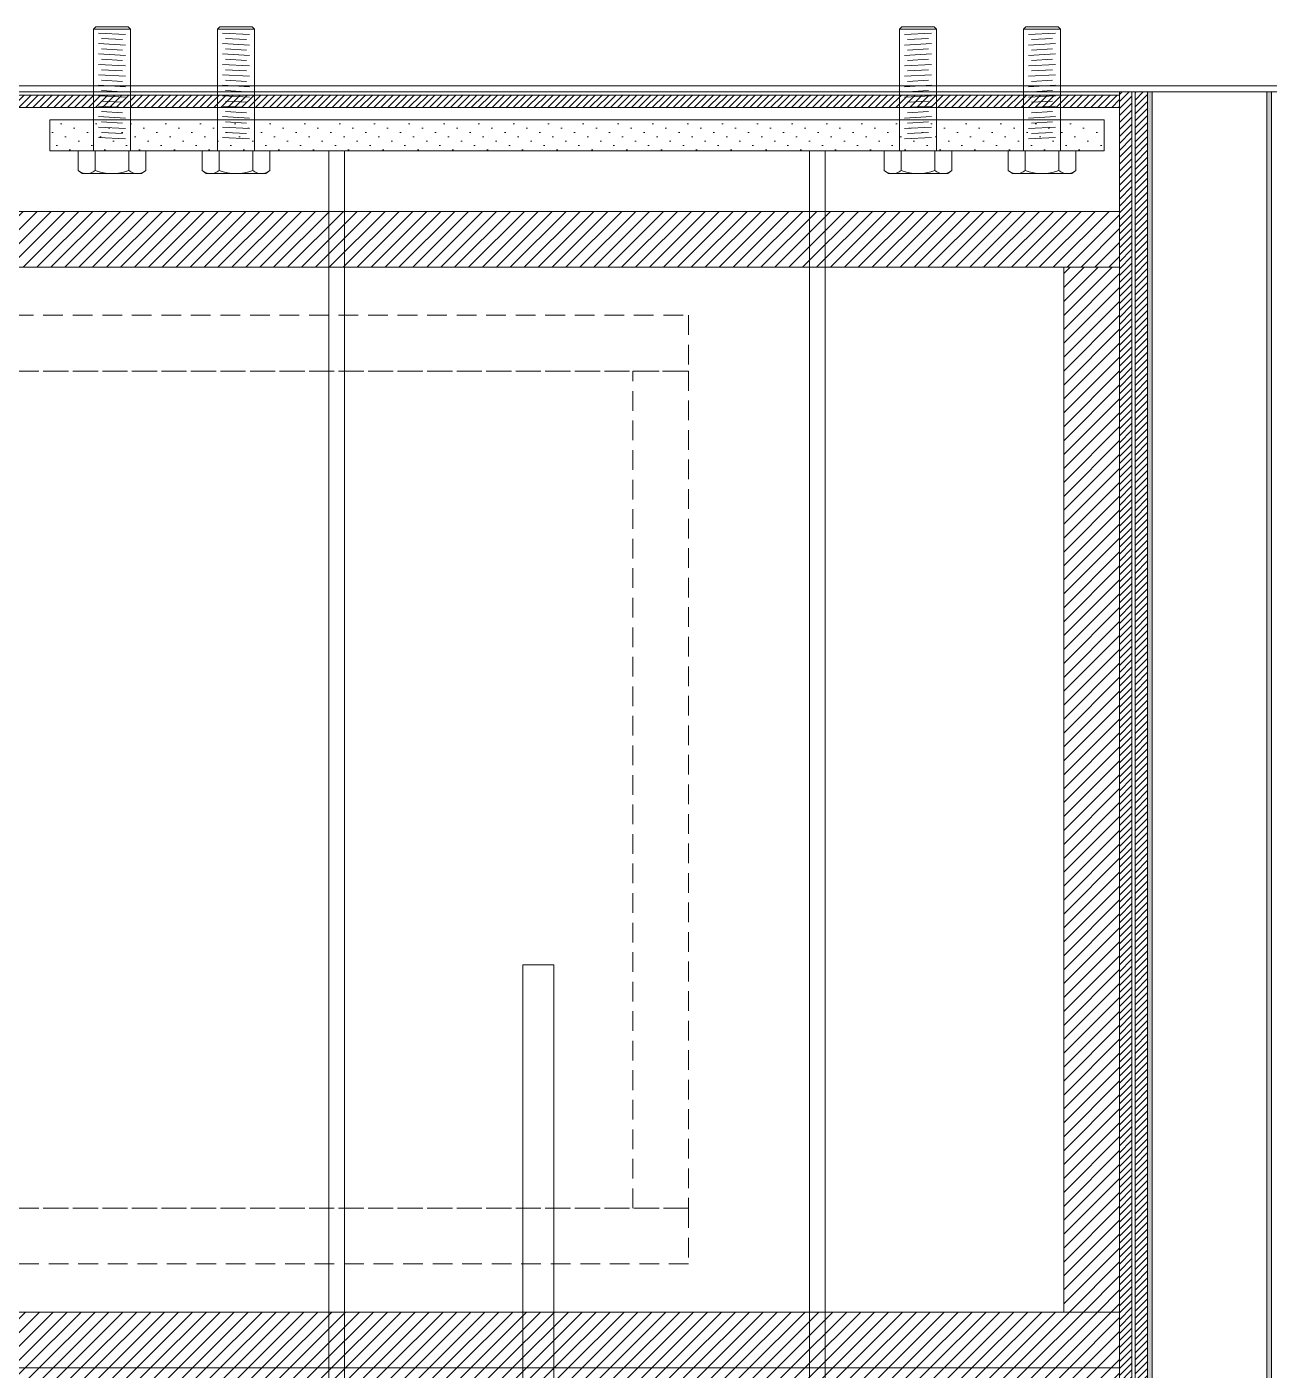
# Model space of a CAD drawing. Header units: millimetres. Extents: x -853320 to 19484, y -510814 to 9708.
# Drawn here: x 12425.4 to 12826.1, y 7471.6 to 7904.8 of the extents above; entities that cross this region are included whole.
import ezdxf

# ---------------------------------------------------------------- set-up
doc = ezdxf.new("R2010")
doc.units = ezdxf.units.MM
doc.linetypes.add('NASCOSTA', pattern=[9.525, 6.35, -3.175])
doc.linetypes.add('TRATTOPUNTO', pattern=[25.4, 12.7, -6.35, 0, -6.35])
doc.layers.add('assi', color=1, linetype='TRATTOPUNTO')
for name, color, linetype, lineweight in [('F_ARREDI', 7, 'Continuous', 5), ('F_DIBOND_soffitto_cassone', 7, 'Continuous', 5), ('F_ESCURSORI_slider', 7, 'Continuous', 0), ('F_LSB Lam.to BIANCO', 30, 'Continuous', 5), ('F_MINERAL WALL', 6, 'Continuous', 5), ('F_MULTI laminato OPACO', 1, 'Continuous', 5), ('F_PARETE_nuove', 5, 'Continuous', 5), ('F_RIV.to PARETI e SOFFITTO_slider', 7, 'Continuous', 5), ('F_TUBOLARE sez.40x40', 7, 'Continuous', 5)]:
    doc.layers.add(name, color=color, linetype=linetype, lineweight=lineweight)
doc.layers.add('F_PARETI_slider', color=1, linetype='Continuous', lineweight=5, true_color=0xff0000)
pattern_1 = [(45, (-5301.5022, -601), (-1.122532015, 1.122532015), [])]

# ---------------------------------------------------------------- blocks, each defined once
blk = doc.blocks.new('SLIDER grande_lato cucina_pianta_rev.01')
at = {"lineweight": 9}
for p, q in [((272838.48, -68596.85), (273934.48, -68596.85)), ((273934.48, -68598.85), (272838.48, -68598.85))]:
    blk.add_line(p, q, dxfattribs=at)
at = {"color": 1}
blk.add_lwpolyline([(267501.98, -68598.85), (276585.98, -68598.85), (276585.98, -69793.85), (267501.98, -69793.85)], close=True, dxfattribs=at)
blk = doc.blocks.new('BAGNO-LAVANDERIA_pianta_sol.B')
at = {"layer": 'F_LSB Lam.to BIANCO', "true_color": 0x636466, "transparency": 33554687}
h = blk.add_hatch(dxfattribs=at)
h.set_pattern_fill('ANSI31', color=251)
h.set_pattern_definition([(45, (-10, -4.5), (-2.24506403, 2.24506403), [])])
h.paths.add_polyline_path([(866097.77, 518659.49), (865427.77, 518659.49), (865427.77, 518641.49), (866097.77, 518641.49)])
h = blk.add_hatch(dxfattribs=at)
h.set_pattern_fill('ANSI31', color=251)
h.paths.add_polyline_path([(866097.77, 518641.49), (866079.77, 518641.49), (866079.77, 518304.49), (866097.77, 518304.49)])
h = blk.add_hatch(dxfattribs=at)
h.set_pattern_fill('ANSI31', color=251)
h.paths.add_polyline_path([(866097.77, 518304.49), (865427.77, 518304.49), (865427.77, 518286.49), (866097.77, 518286.49)])
h = blk.add_hatch(dxfattribs=at)
h.set_pattern_fill('ANSI31', color=251)
h.paths.add_polyline_path([(866097.77, 518286.49), (865427.77, 518286.49), (865427.77, 518268.49), (866097.77, 518268.49)])
at = {"layer": 'F_LSB Lam.to BIANCO'}
for points in [[(866097.77, 518659.49), (865427.77, 518659.49), (865427.77, 518641.49), (866097.77, 518641.49)], [(865427.77, 518304.49), (866097.77, 518304.49), (866097.77, 518641.49), (865427.77, 518641.49)], [(866097.77, 518304.49), (866079.77, 518304.49), (866079.77, 518641.49), (866097.77, 518641.49)], [(866097.77, 518304.49), (865427.77, 518304.49), (865427.77, 518286.49), (866097.77, 518286.49)], [(866097.77, 518286.49), (865427.77, 518286.49), (865427.77, 518268.49), (866097.77, 518268.49)]]:
    blk.add_lwpolyline(points, close=True, dxfattribs=at)
at = {"layer": 'F_MULTI laminato OPACO', "linetype": 'NASCOSTA'}
for points in [[(865958.77, 518625.99), (865958.77, 518607.99), (865426.77, 518607.99), (865426.77, 518625.99)], [(865958.77, 518607.99), (865958.77, 518337.99), (865426.77, 518337.99), (865426.77, 518607.99)], [(865940.77, 518607.99), (865958.77, 518607.99), (865958.77, 518337.99), (865940.77, 518337.99)], [(865958.77, 518337.99), (865958.77, 518319.99), (865426.77, 518319.99), (865426.77, 518337.99)]]:
    blk.add_lwpolyline(points, close=True, dxfattribs=at)
blk = doc.blocks.new('RIV.to_pareti e soffitto_grande_lato cucina_rev.01_pianta')
at = {"layer": 'F_MULTI laminato OPACO', "color": 3, "linetype": 'NASCOSTA'}
blk.add_lwpolyline([(29676.12, 21800.66), (20592.12, 21800.66), (20592.12, 22976.66), (29676.12, 22976.66)], close=True, dxfattribs=at)
blk = doc.blocks.new('PARETI NUOVE_slider grande_cucina_rev.01_pianta')
at = {"layer": 'F_DIBOND_soffitto_cassone'}
h = blk.add_hatch(dxfattribs=at)
h.set_pattern_fill('ANSI31', color=1, scale=0.5)
h.set_pattern_definition(pattern_1)
h.paths.add_polyline_path([(26676.62, 22972.66), (26680.62, 22972.66), (26680.62, 21854.66), (26676.62, 21854.66)])
at = {"layer": 'F_MINERAL WALL'}
h = blk.add_hatch(dxfattribs=at)
h.set_pattern_fill('ANSI31', color=256, scale=0.5)
h.set_pattern_definition([(45, (0, -9), (-1.122532015, 1.122532015), [])])
h.paths.add_polyline_path([(26671.62, 22967.66), (24572.42, 22967.66), (24572.42, 22971.66), (26671.62, 22971.66)])
h = blk.add_hatch(dxfattribs=at)
h.set_pattern_fill('ANSI31', color=256, scale=0.5)
h.set_pattern_definition(pattern_1)
h.paths.add_polyline_path([(26671.62, 22972.66), (26675.62, 22972.66), (26675.62, 21854.66), (26671.62, 21854.66)])
at = {"layer": 'F_TUBOLARE sez.40x40', "true_color": 0x636466}
h = blk.add_hatch(color=251, dxfattribs=at)
h.dxf.hatch_style = 1
h.paths.add_polyline_path([(26680.62, 21854.66), (26720.62, 21854.66), (26720.62, 22972.66), (26680.62, 22972.66)])
h.paths.add_polyline_path([(26682.12, 21854.66), (26719.12, 21854.66), (26719.12, 22972.66), (26682.12, 22972.66)], flags=17)
at = {"layer": 'F_DIBOND_soffitto_cassone', "color": 1}
blk.add_lwpolyline([(26676.62, 22972.66), (26680.62, 22972.66), (26680.62, 21854.66), (26676.62, 21854.66)], close=True, dxfattribs=at)
at = {"layer": 'F_MINERAL WALL', "ltscale": 10}
blk.add_lwpolyline([(26671.62, 22967.66), (24572.42, 22967.66), (24572.42, 22971.66), (26671.62, 22971.66)], close=True, dxfattribs=at)
at = {"layer": 'F_MINERAL WALL'}
blk.add_lwpolyline([(26671.62, 22972.66), (26675.62, 22972.66), (26675.62, 21854.66), (26671.62, 21854.66)], close=True, dxfattribs=at)
at = {"layer": 'F_TUBOLARE sez.40x40'}
for points in [[(26680.62, 21854.66), (26720.62, 21854.66), (26720.62, 22972.66), (26680.62, 22972.66)], [(26682.12, 21854.66), (26719.12, 21854.66), (26719.12, 22972.66), (26682.12, 22972.66)]]:
    blk.add_lwpolyline(points, close=True, dxfattribs=at)
blk = doc.blocks.new('Vite M12x40')
at = {"color": 70, "lineweight": 5}
for p, q in [((455517.34, -4111.99), (455517.34, -4090.22)), ((455523.67, -4090.22), (455517.34, -4090.22)), ((455524.66, -4091.52), (455523.67, -4090.22)), ((455524.66, -4110.69), (455524.66, -4091.52)), ((455478.12, -4095.11), (455477.33, -4095.89)), ((455477.33, -4106.32), (455477.33, -4095.89)), ((455478.12, -4095.11), (455517.34, -4095.11)), ((455478.12, -4107.11), (455478.12, -4095.11)), ((455479.33, -4096.73), (455479.82, -4105.48)), ((455481.07, -4097.74), (455481.45, -4104.47)), ((455482.7, -4096.73), (455483.19, -4105.48)), ((455484.44, -4097.74), (455484.81, -4104.47)), ((455486.07, -4096.73), (455486.55, -4105.48)), ((455487.81, -4097.74), (455488.18, -4104.47)), ((455489.43, -4096.73), (455489.92, -4105.48)), ((455491.17, -4097.74), (455491.55, -4104.47)), ((455492.8, -4096.73), (455493.29, -4105.48)), ((455494.54, -4097.74), (455494.92, -4104.47)), ((455496.17, -4096.73), (455496.66, -4105.48)), ((455497.91, -4097.74), (455498.28, -4104.47)), ((455499.53, -4096.73), (455500.02, -4105.48)), ((455501.27, -4097.74), (455501.65, -4104.47)), ((455502.9, -4096.73), (455503.39, -4105.48)), ((455504.64, -4097.74), (455505.02, -4104.47)), ((455506.27, -4096.73), (455506.76, -4105.48)), ((455508.01, -4097.74), (455508.39, -4104.47)), ((455509.64, -4096.73), (455510.13, -4105.48)), ((455511.38, -4097.74), (455511.75, -4104.47)), ((455513, -4096.73), (455513.49, -4105.48)), ((455517.34, -4095.66), (455523.67, -4095.66)), ((455478.12, -4107.11), (455477.33, -4106.32)), ((455478.12, -4107.11), (455517.34, -4107.11)), ((455523.67, -4106.55), (455517.34, -4106.55)), ((455524.66, -4110.69), (455523.67, -4111.99)), ((455523.67, -4111.99), (455517.34, -4111.99))]:
    blk.add_line(p, q, dxfattribs=at)
for centre, radius, start, end in [((455520.41, -4092.94), 4.25, 320.1295, 39.8705), ((455509.16, -4101.11), 15.5, 339.4427, 20.5573), ((455520.41, -4109.27), 4.25, 320.1295, 39.8705)]:
    blk.add_arc(centre, radius, start, end, dxfattribs=at)
blk = doc.blocks.new('Pist. c.1150 aperti')
at = {"lineweight": 9}
h = blk.add_hatch(dxfattribs=at)
h.set_pattern_fill('DOTS', color=5, scale=2.5, angle=-45)
h.set_pattern_definition([(315, (309564.5915, 239965.4935), (4.209495057, 1.40316502), [0, -3.96875])])
h.paths.add_polyline_path([(461033.3, -13493.24), (461033.3, -13503.24), (461373.3, -13503.24), (461373.3, -13493.24)])
at = {"color": 5, "lineweight": 9}
blk.add_lwpolyline([(461033.3, -13493.24), (461033.3, -13503.24), (461373.3, -13503.24), (461373.3, -13493.24)], close=True, dxfattribs=at)
at = {"color": 1, "lineweight": 5}
blk.add_lwpolyline([(461210.78, -13765.82), (461210.78, -13949.6), (461180.78, -13949.6), (461215.78, -14089.6), (461250.78, -13949.6), (461220.78, -13949.6), (461220.78, -13765.82)], close=True, dxfattribs=at)
at = {"layer": 'assi', "color": 175, "linetype": 'Continuous', "lineweight": 5, "ltscale": 0.2}
for points in [[(461123.3, -15763.24), (461123.3, -13503.24), (461283.3, -13503.24), (461283.3, -15763.24)], [(461128.3, -13503.24), (461123.3, -13503.24), (461123.3, -15683.24), (461128.3, -15683.24)], [(461128.3, -15763.24), (461128.3, -13503.24), (461278.3, -13503.24), (461278.3, -15763.24)], [(461283.3, -13503.24), (461278.3, -13503.24), (461278.3, -15763.24), (461283.3, -15763.24)]]:
    blk.add_lwpolyline(points, close=True, dxfattribs=at)
at = {"color": 1, "lineweight": 5, "xscale": -1, "rotation": 90}
for p in [(456952.2, 442014.1), (456992.2, 442014.1)]:
    blk.add_blockref('Vite M12x40', p, dxfattribs=at)
at = {"color": 1, "lineweight": 5, "rotation": 270}
for p in [(465414.41, 442014.1), (465454.41, 442014.1)]:
    blk.add_blockref('Vite M12x40', p, dxfattribs=at)

msp = doc.modelspace()

# ---------------------------------------------------------------- block references
at = {"layer": 'F_PARETI_slider'}
msp.add_blockref('SLIDER grande_lato cucina_pianta_rev.01', (-260805.128, 76482.668), dxfattribs=at)

# ---------------------------------------------------------------- next in the draw order: block references
at = {"layer": 'F_ARREDI', "color": 2, "lineweight": 5}
msp.add_blockref('BAGNO-LAVANDERIA_pianta_sol.B', (-853319.899, -510814.178), dxfattribs=at)
at = {"layer": 'F_ESCURSORI_slider', "lineweight": 13, "xscale": -1}
msp.add_blockref('Pist. c.1150 aperti', (473806.17, 21368.056), dxfattribs=at)
at = {"layer": 'F_PARETE_nuove'}
msp.add_blockref('PARETI NUOVE_slider grande_cucina_rev.01_pianta', (-13893.766, -15088.845), dxfattribs=at)
at = {"layer": 'F_RIV.to PARETI e SOFFITTO_slider'}
msp.add_blockref('RIV.to_pareti e soffitto_grande_lato cucina_rev.01_pianta', (-13895.268, -15092.845), dxfattribs=at)

doc.saveas('drawing.dxf')
